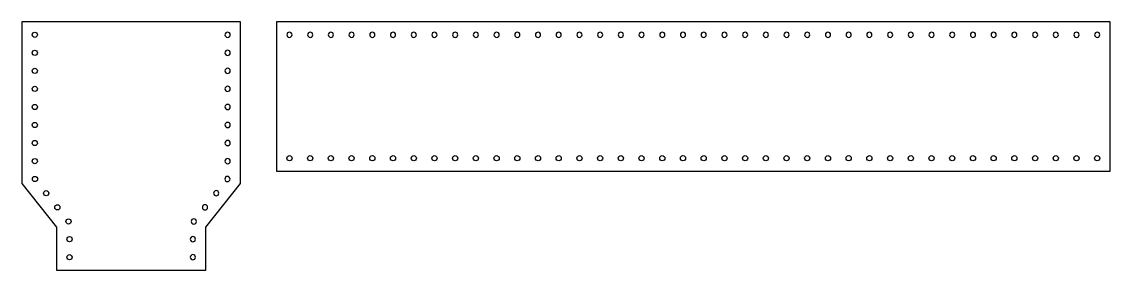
# Model space of a CAD drawing. Header units: millimetres. Extents: x 2218 to 2531, y 2258 to 2329.
import ezdxf

# ---------------------------------------------------------------- set-up
doc = ezdxf.new("R2010")
doc.units = ezdxf.units.MM

# ---------------------------------------------------------------- blocks, each defined once
blk = doc.blocks.new('*U11')
blk.add_circle((0, 0), 0.75)
blk = doc.blocks.new('*U12')
at = {"color": 0, "linetype": 'ByBlock', "lineweight": -2, "transparency": 16777216}
for p in [(2350.84, 2266.31), (2356.8, 2266.31), (2362.76, 2266.31), (2368.72, 2266.31), (2374.69, 2266.31), (2380.65, 2266.31), (2386.61, 2266.31), (2392.57, 2266.31), (2398.53, 2266.31), (2404.49, 2266.31), (2410.46, 2266.31), (2416.42, 2266.31), (2422.38, 2266.31), (2428.34, 2266.31), (2434.3, 2266.31), (2440.26, 2266.31), (2446.22, 2266.31), (2452.19, 2266.31), (2458.15, 2266.31), (2464.11, 2266.31), (2470.07, 2266.31), (2476.03, 2266.31), (2481.99, 2266.31), (2487.96, 2266.31), (2493.92, 2266.31), (2499.88, 2266.31), (2505.84, 2266.31), (2511.8, 2266.31), (2517.76, 2266.31), (2523.72, 2266.31), (2529.69, 2266.31), (2535.65, 2266.31), (2541.61, 2266.31), (2547.57, 2266.31), (2553.53, 2266.31), (2559.49, 2266.31), (2565.46, 2266.31), (2571.42, 2266.31), (2577.38, 2266.31), (2583.34, 2266.31)]:
    blk.add_blockref('*U11', p, dxfattribs=at)
blk = doc.blocks.new('*U13')
blk.add_circle((0, 0), 0.75)
blk = doc.blocks.new('*U14')
at = {"color": 0, "linetype": 'ByBlock', "lineweight": -2, "transparency": 16777216}
for p in [(2350.84, 2266.31), (2356.8, 2266.31), (2362.76, 2266.31), (2368.72, 2266.31), (2374.69, 2266.31), (2380.65, 2266.31), (2386.61, 2266.31), (2392.57, 2266.31), (2398.53, 2266.31), (2404.49, 2266.31), (2410.46, 2266.31), (2416.42, 2266.31), (2422.38, 2266.31), (2428.34, 2266.31), (2434.3, 2266.31), (2440.26, 2266.31), (2446.22, 2266.31), (2452.19, 2266.31), (2458.15, 2266.31), (2464.11, 2266.31), (2470.07, 2266.31), (2476.03, 2266.31), (2481.99, 2266.31), (2487.96, 2266.31), (2493.92, 2266.31), (2499.88, 2266.31), (2505.84, 2266.31), (2511.8, 2266.31), (2517.76, 2266.31), (2523.72, 2266.31), (2529.69, 2266.31), (2535.65, 2266.31), (2541.61, 2266.31), (2547.57, 2266.31), (2553.53, 2266.31), (2559.49, 2266.31), (2565.46, 2266.31), (2571.42, 2266.31), (2577.38, 2266.31), (2583.34, 2266.31)]:
    blk.add_blockref('*U13', p, dxfattribs=at)
blk = doc.blocks.new('*U45')
blk.add_circle((0, 0), 0.75)
blk = doc.blocks.new('*U46')
at = {"color": 0, "linetype": 'ByBlock', "lineweight": -2, "transparency": 16777216}
for p, rotation in [((2221.78, 2325.56), 270), ((2221.78, 2320.37), 270), ((2221.78, 2315.18), 270), ((2221.78, 2309.99), 270), ((2221.78, 2304.8), 270), ((2221.78, 2299.61), 270), ((2221.78, 2294.41), 270), ((2221.78, 2289.22), 270), ((2221.83, 2284.05), 308.382260233555), ((2225.06, 2279.98), 308.382260233555), ((2228.28, 2275.91), 308.382260233555), ((2231.5, 2271.84), 308.382260233555), ((2231.78, 2266.75), 270), ((2231.78, 2261.56), 270)]:
    blk.add_blockref('*U45', p, dxfattribs=dict(at, rotation=rotation))
blk = doc.blocks.new('*U47')
blk.add_circle((0, 0), 0.75)
blk = doc.blocks.new('*U49')
at = {"color": 0, "linetype": 'ByBlock', "lineweight": -2, "transparency": 16777216}
for p, rotation in [((2221.78, 2325.56), 270), ((2221.78, 2320.37), 270), ((2221.78, 2315.18), 270), ((2221.78, 2309.99), 270), ((2221.78, 2304.8), 270), ((2221.78, 2299.61), 270), ((2221.78, 2294.41), 270), ((2221.78, 2289.22), 270), ((2221.83, 2284.05), 308.382260233555), ((2225.06, 2279.98), 308.382260233555), ((2228.28, 2275.91), 308.382260233555), ((2231.5, 2271.84), 308.382260233555), ((2231.78, 2266.75), 270), ((2231.78, 2261.56), 270)]:
    blk.add_blockref('*U47', p, dxfattribs=dict(at, rotation=rotation))

msp = doc.modelspace()

# ---------------------------------------------------------------- linework, layer by layer
for points in [[(2271.03, 2257.81), (2271.03, 2270.18), (2281.03, 2282.81), (2281.03, 2329.31), (2218.03, 2329.31), (2218.03, 2282.81), (2228.03, 2270.18), (2228.03, 2257.81)], [(2531.34, 2329.31), (2291.34, 2329.31), (2291.34, 2286.31), (2531.34, 2286.31)]]:
    msp.add_lwpolyline(points, close=True)

# ---------------------------------------------------------------- block references
for name, p in [('*U46', (0, 0)), ('*U12', (-55.75, 23.74))]:
    msp.add_blockref(name, p)
at = {"xscale": -1}
msp.add_blockref('*U49', (4499.06, 0), dxfattribs=at)
at = {"xscale": -1, "rotation": 180}
msp.add_blockref('*U14', (-55.75, 4591.87), dxfattribs=at)

doc.saveas('drawing.dxf')
